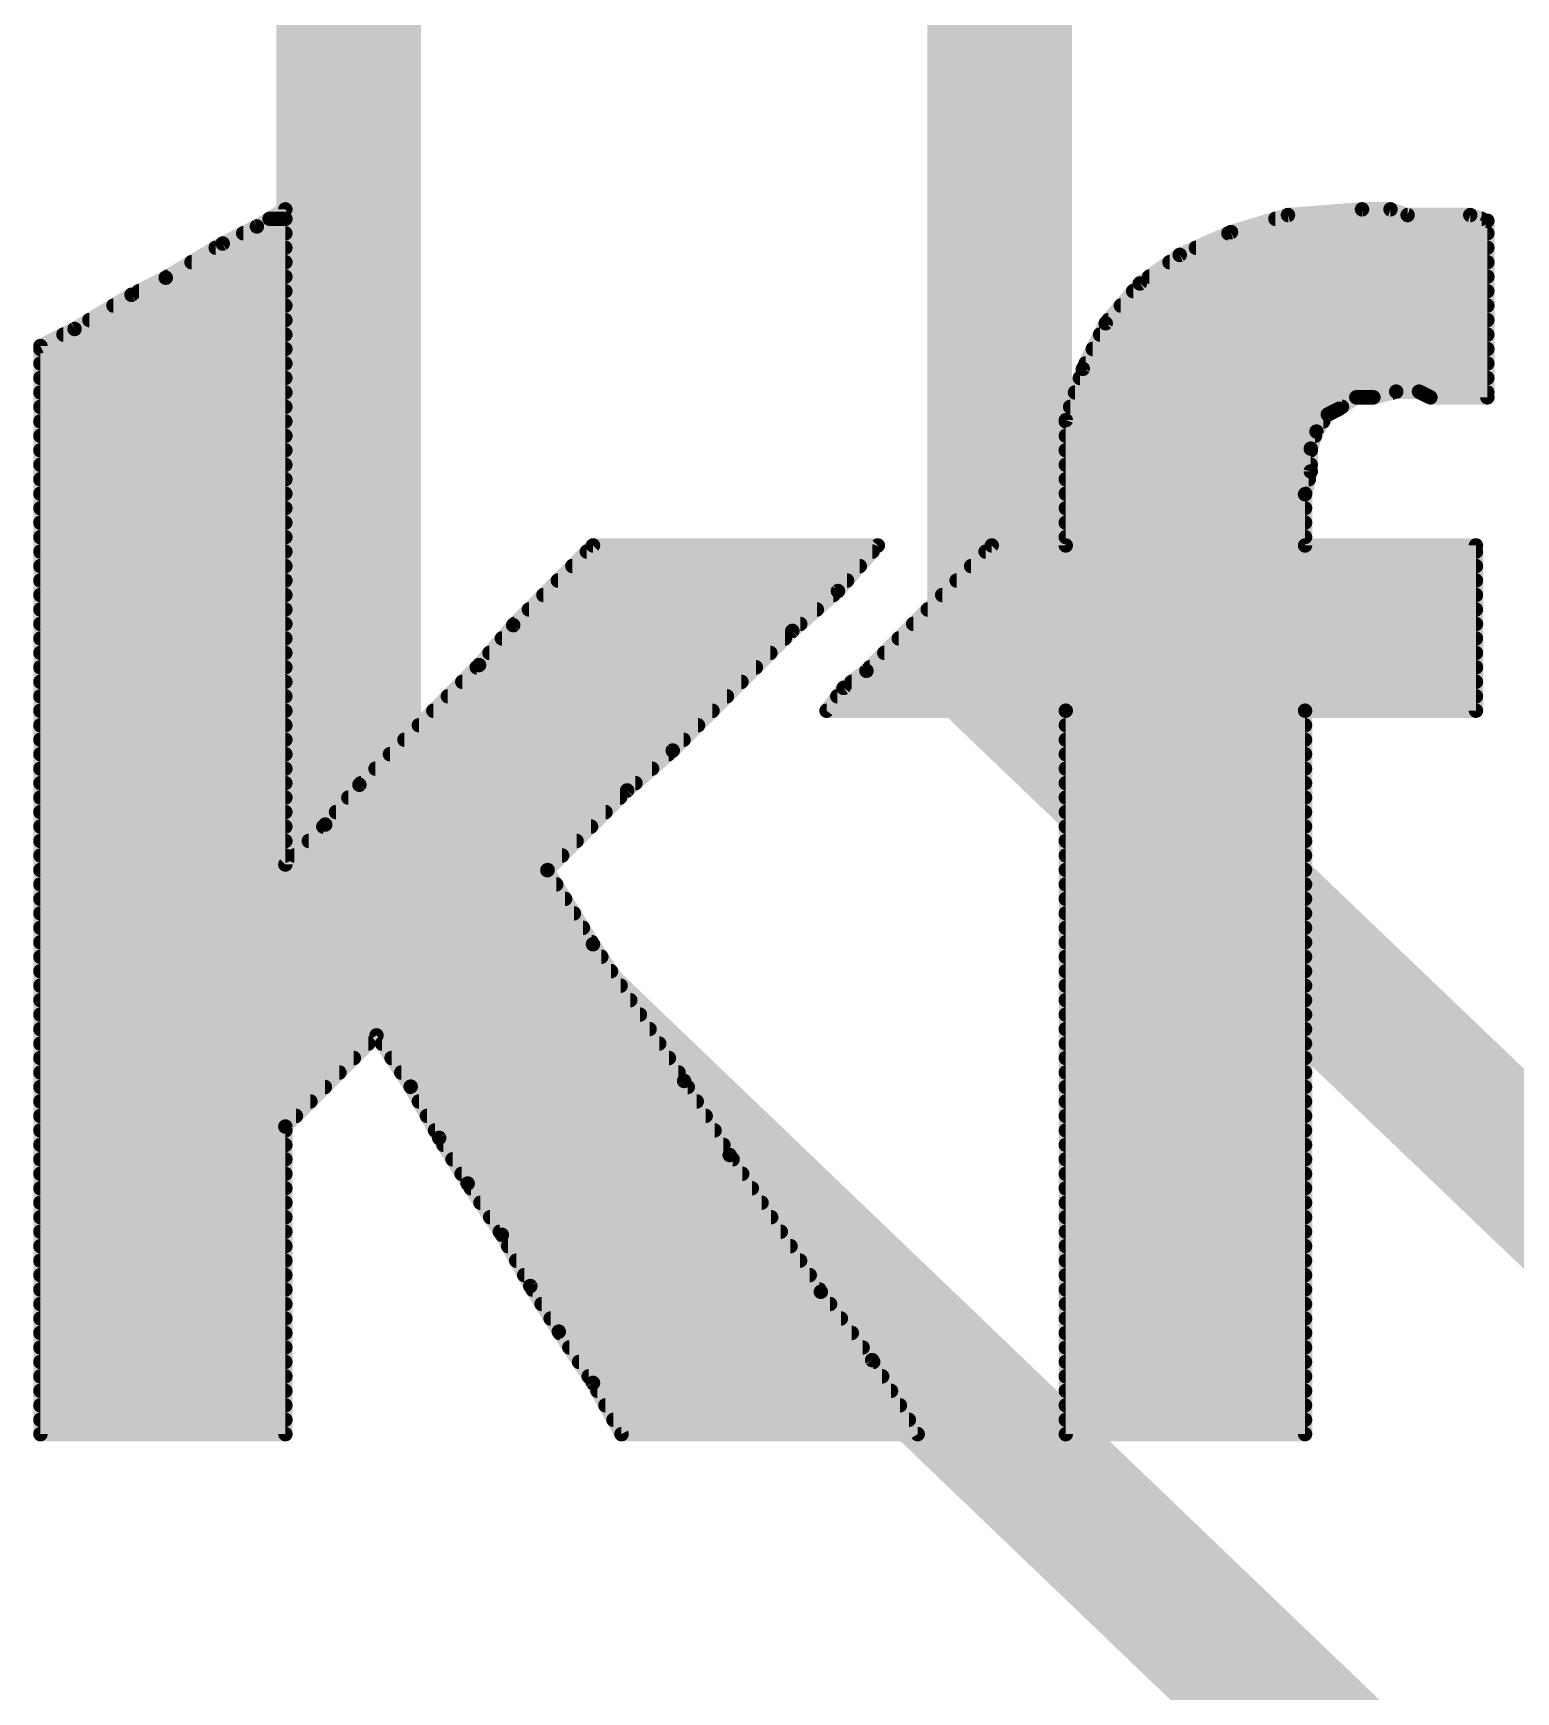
# Model space of a CAD drawing. Extents: x -74 to 33, y -13 to 31.
# Drawn here: x 6.558 to 9.161, y 9.886 to 12.797 of the extents above; entities that cross this region are included whole.
import ezdxf

# ---------------------------------------------------------------- set-up
doc = ezdxf.new("R2010")
doc.units = 0
doc.layers.add('1', color=12, linetype='CONTINUOUS')
doc.layers.add('21', color=53, linetype='CONTINUOUS')

msp = doc.modelspace()

# ---------------------------------------------------------------- linework, layer by layer
at = {"layer": '1', "const_width": 0.254}
for points in [[(7.112, 11.43), (7.112, 30.48)], [(8.255, 14.478), (8.255, 11.684)], [(8.255, 11.684), (11.176, 8.89)], [(10.16, 8.509), (7.112, 11.43)]]:
    msp.add_lwpolyline(points, dxfattribs=at)
at = {"layer": '1', "const_width": 0.127}
for points in [[(8.2989, 11.7299, 1), (8.2111, 11.6381)], [(8.1915, 11.684, 1), (8.3185, 11.684)], [(7.1559, 11.4758, 1), (7.0681, 11.3842)], [(7.0485, 11.43, 1), (7.1755, 11.43)]]:
    msp.add_lwpolyline(points, format="xyb", dxfattribs=at)
at = {"layer": '21', "const_width": 0.0254}
for points in [[(6.951, 12.458), (7.001, 12.488)], [(7.001, 12.488), (7.001, 11.338)], [(8.661, 12.448), (8.761, 12.478)], [(8.761, 12.478), (8.891, 12.488)], [(8.891, 12.488), (8.941, 12.488)], [(8.941, 12.488), (8.971, 12.478)], [(8.971, 12.478), (9.081, 12.478)], [(9.081, 12.478), (9.111, 12.468)], [(6.891, 12.428), (6.951, 12.458)], [(6.9733, 12.4714), (7.001, 12.4714)], [(8.739, 12.4714), (9.1008, 12.4714)], [(9.111, 12.468), (9.111, 12.158)], [(6.791, 12.368), (6.891, 12.428)], [(6.8787, 12.4206), (7.001, 12.4206)], [(6.927, 12.446), (7.001, 12.446)], [(8.571, 12.408), (8.661, 12.448)], [(8.5994, 12.4206), (9.111, 12.4206)], [(8.6565, 12.446), (9.111, 12.446)], [(6.8363, 12.3952), (7.001, 12.3952)], [(8.501, 12.358), (8.571, 12.408)], [(8.5531, 12.3952), (9.111, 12.3952)], [(6.731, 12.338), (6.791, 12.368)], [(6.794, 12.3698), (7.001, 12.3698)], [(8.5175, 12.3698), (9.111, 12.3698)], [(6.631, 12.278), (6.731, 12.338)], [(6.7438, 12.3444), (7.001, 12.3444)], [(8.441, 12.288), (8.501, 12.358)], [(8.4893, 12.3444), (9.111, 12.3444)], [(6.6993, 12.319), (7.001, 12.319)], [(8.4676, 12.319), (9.111, 12.319)], [(6.571, 12.248), (6.631, 12.278)], [(6.657, 12.2936), (7.001, 12.2936)], [(8.401, 12.208), (8.441, 12.288)], [(8.4458, 12.2936), (9.111, 12.2936)], [(6.571, 10.338), (6.571, 12.248)], [(6.6114, 12.2682), (7.001, 12.2682)], [(8.4311, 12.2682), (9.111, 12.2682)], [(6.571, 12.2428), (7.001, 12.2428)], [(6.571, 12.2174), (7.001, 12.2174)], [(8.4057, 12.2174), (9.111, 12.2174)], [(8.4184, 12.2428), (9.111, 12.2428)], [(6.571, 12.192), (7.001, 12.192)], [(8.371, 12.118), (8.401, 12.208)], [(8.3957, 12.192), (9.111, 12.192)], [(6.571, 12.1666), (7.001, 12.1666)], [(8.3872, 12.1666), (8.9454, 12.1666)], [(8.881, 12.158), (8.851, 12.138)], [(8.911, 12.158), (8.881, 12.158)], [(8.951, 12.168), (8.911, 12.158)], [(8.991, 12.168), (8.951, 12.168)], [(9.011, 12.158), (8.991, 12.168)], [(8.9938, 12.1666), (9.111, 12.1666)], [(9.111, 12.158), (9.011, 12.158)], [(6.571, 12.1412), (7.001, 12.1412)], [(8.3787, 12.1412), (8.8558, 12.1412)], [(8.851, 12.138), (8.831, 12.128)], [(6.571, 12.1158), (7.001, 12.1158)], [(8.371, 11.898), (8.371, 12.118)], [(8.371, 12.1158), (8.8229, 12.1158)], [(8.831, 12.128), (8.811, 12.098)], [(6.571, 12.0904), (7.001, 12.0904)], [(8.371, 12.0904), (8.8085, 12.0904)], [(8.811, 12.098), (8.801, 12.068)], [(6.571, 12.065), (7.001, 12.065)], [(8.371, 12.065), (8.801, 12.065)], [(8.801, 12.068), (8.801, 12.028)], [(6.571, 12.0396), (7.001, 12.0396)], [(6.571, 12.0142), (7.001, 12.0142)], [(8.371, 12.0396), (8.801, 12.0396)], [(8.371, 12.0142), (8.7976, 12.0142)], [(8.801, 12.028), (8.791, 11.988)], [(6.571, 11.9888), (7.001, 11.9888)], [(8.371, 11.9888), (8.7912, 11.9888)], [(8.791, 11.988), (8.791, 11.898)], [(6.571, 11.9634), (7.001, 11.9634)], [(8.371, 11.9634), (8.791, 11.9634)], [(6.571, 11.938), (7.001, 11.938)], [(8.371, 11.938), (8.791, 11.938)], [(6.571, 11.9126), (7.001, 11.9126)], [(7.401, 11.758), (7.541, 11.898)], [(7.541, 11.898), (8.041, 11.898)], [(8.041, 11.898), (7.971, 11.818)], [(8.021, 11.678), (8.241, 11.898)], [(8.241, 11.898), (8.371, 11.898)], [(8.371, 11.9126), (8.791, 11.9126)], [(8.791, 11.898), (9.091, 11.898)], [(9.091, 11.898), (9.091, 11.608)], [(6.571, 11.8872), (7.001, 11.8872)], [(7.5302, 11.8872), (8.0316, 11.8872)], [(8.2302, 11.8872), (9.091, 11.8872)], [(6.571, 11.8618), (7.001, 11.8618)], [(7.5048, 11.8618), (8.0093, 11.8618)], [(8.2048, 11.8618), (9.091, 11.8618)], [(6.571, 11.8364), (7.001, 11.8364)], [(6.571, 11.811), (7.001, 11.811)], [(7.454, 11.811), (7.963, 11.811)], [(7.4794, 11.8364), (7.9871, 11.8364)], [(7.971, 11.818), (7.891, 11.748)], [(8.154, 11.811), (9.091, 11.811)], [(8.1794, 11.8364), (9.091, 11.8364)], [(6.571, 11.7856), (7.001, 11.7856)], [(7.4286, 11.7856), (7.934, 11.7856)], [(8.1286, 11.7856), (9.091, 11.7856)], [(6.571, 11.7602), (7.001, 11.7602)], [(7.341, 11.688), (7.401, 11.758)], [(7.4032, 11.7602), (7.9049, 11.7602)], [(8.1032, 11.7602), (9.091, 11.7602)], [(6.571, 11.7348), (7.001, 11.7348)], [(7.3811, 11.7348), (7.8778, 11.7348)], [(7.891, 11.748), (7.681, 11.538)], [(8.0778, 11.7348), (9.091, 11.7348)], [(6.571, 11.7094), (7.001, 11.7094)], [(7.3593, 11.7094), (7.8524, 11.7094)], [(8.0524, 11.7094), (9.091, 11.7094)], [(6.571, 11.684), (7.001, 11.684)], [(7.131, 11.478), (7.341, 11.688)], [(7.337, 11.684), (7.827, 11.684)], [(7.981, 11.648), (8.021, 11.678)], [(8.027, 11.684), (9.091, 11.684)], [(6.571, 11.6586), (7.001, 11.6586)], [(7.3116, 11.6586), (7.8016, 11.6586)], [(7.951, 11.608), (7.981, 11.648)], [(7.9951, 11.6586), (9.091, 11.6586)], [(6.571, 11.6332), (7.001, 11.6332)], [(6.571, 11.6078), (7.001, 11.6078)], [(7.2608, 11.6078), (7.7508, 11.6078)], [(7.2862, 11.6332), (7.7762, 11.6332)], [(8.371, 11.608), (7.951, 11.608)], [(7.9699, 11.6332), (9.091, 11.6332)], [(8.371, 10.338), (8.371, 11.608)], [(8.371, 11.6078), (8.791, 11.6078)], [(9.091, 11.608), (8.791, 11.608)], [(8.791, 11.608), (8.791, 10.338)], [(6.571, 11.5824), (7.001, 11.5824)], [(7.2354, 11.5824), (7.7254, 11.5824)], [(8.371, 11.5824), (8.791, 11.5824)], [(6.571, 11.557), (7.001, 11.557)], [(7.21, 11.557), (7.7, 11.557)], [(8.371, 11.557), (8.791, 11.557)], [(6.571, 11.5316), (7.001, 11.5316)], [(7.1846, 11.5316), (7.6737, 11.5316)], [(7.681, 11.538), (7.601, 11.468)], [(8.371, 11.5316), (8.791, 11.5316)], [(6.571, 11.5062), (7.001, 11.5062)], [(7.1592, 11.5062), (7.6447, 11.5062)], [(8.371, 11.5062), (8.791, 11.5062)], [(6.571, 11.4808), (7.001, 11.4808)], [(7.071, 11.408), (7.131, 11.478)], [(7.1338, 11.4808), (7.6156, 11.4808)], [(7.601, 11.468), (7.461, 11.328)], [(8.371, 11.4808), (8.791, 11.4808)], [(6.571, 11.4554), (7.001, 11.4554)], [(6.571, 11.43), (7.001, 11.43)], [(7.0899, 11.43), (7.563, 11.43)], [(7.1116, 11.4554), (7.5884, 11.4554)], [(8.371, 11.4554), (8.791, 11.4554)], [(8.371, 11.43), (8.791, 11.43)], [(6.571, 11.4046), (7.001, 11.4046)], [(7.001, 11.338), (7.071, 11.408)], [(7.0676, 11.4046), (7.5376, 11.4046)], [(8.371, 11.4046), (8.791, 11.4046)], [(6.571, 11.3792), (7.001, 11.3792)], [(7.0422, 11.3792), (7.5122, 11.3792)], [(8.371, 11.3792), (8.791, 11.3792)], [(6.571, 11.3538), (7.001, 11.3538)], [(7.0168, 11.3538), (7.4868, 11.3538)], [(8.371, 11.3538), (8.791, 11.3538)], [(6.571, 11.3284), (7.4614, 11.3284)], [(7.461, 11.328), (7.541, 11.198)], [(8.371, 11.3284), (8.791, 11.3284)], [(6.571, 11.303), (7.4764, 11.303)], [(8.371, 11.303), (8.791, 11.303)], [(6.571, 11.2776), (7.492, 11.2776)], [(8.371, 11.2776), (8.791, 11.2776)], [(6.571, 11.2522), (7.5076, 11.2522)], [(6.571, 11.2268), (7.5233, 11.2268)], [(8.371, 11.2522), (8.791, 11.2522)], [(8.371, 11.2268), (8.791, 11.2268)], [(6.571, 11.2014), (7.5389, 11.2014)], [(7.541, 11.198), (7.701, 10.958)], [(8.371, 11.2014), (8.791, 11.2014)], [(6.571, 11.176), (7.5557, 11.176)], [(8.371, 11.176), (8.791, 11.176)], [(6.571, 11.1506), (7.5726, 11.1506)], [(8.371, 11.1506), (8.791, 11.1506)], [(6.571, 11.1252), (7.5895, 11.1252)], [(8.371, 11.1252), (8.791, 11.1252)], [(6.571, 11.0998), (7.6065, 11.0998)], [(8.371, 11.0998), (8.791, 11.0998)], [(6.571, 11.0744), (7.6234, 11.0744)], [(8.371, 11.0744), (8.791, 11.0744)], [(6.571, 11.049), (7.6403, 11.049)], [(6.571, 11.0236), (7.1466, 11.0236)], [(7.161, 11.038), (7.001, 10.878)], [(7.221, 10.948), (7.161, 11.038)], [(7.1706, 11.0236), (7.6573, 11.0236)], [(8.371, 11.049), (8.791, 11.049)], [(8.371, 11.0236), (8.791, 11.0236)], [(6.571, 10.9982), (7.1212, 10.9982)], [(7.1875, 10.9982), (7.6742, 10.9982)], [(8.371, 10.9982), (8.791, 10.9982)], [(6.571, 10.9728), (7.0958, 10.9728)], [(7.2045, 10.9728), (7.6911, 10.9728)], [(8.371, 10.9728), (8.791, 10.9728)], [(6.571, 10.9474), (7.0704, 10.9474)], [(7.271, 10.858), (7.221, 10.948)], [(7.2213, 10.9474), (7.7075, 10.9474)], [(7.701, 10.958), (7.781, 10.828)], [(8.371, 10.9474), (8.791, 10.9474)], [(6.571, 10.922), (7.045, 10.922)], [(7.2354, 10.922), (7.7232, 10.922)], [(8.371, 10.922), (8.791, 10.922)], [(6.571, 10.8966), (7.0196, 10.8966)], [(7.001, 10.878), (7.001, 10.338)], [(7.2496, 10.8966), (7.7388, 10.8966)], [(8.371, 10.8966), (8.791, 10.8966)], [(6.571, 10.8712), (7.001, 10.8712)], [(7.2637, 10.8712), (7.7544, 10.8712)], [(7.321, 10.778), (7.271, 10.858)], [(8.371, 10.8712), (8.791, 10.8712)], [(6.571, 10.8458), (7.001, 10.8458)], [(6.571, 10.8204), (7.001, 10.8204)], [(7.2786, 10.8458), (7.77, 10.8458)], [(7.2945, 10.8204), (7.7861, 10.8204)], [(7.781, 10.828), (7.941, 10.588)], [(8.371, 10.8458), (8.791, 10.8458)], [(8.371, 10.8204), (8.791, 10.8204)], [(6.571, 10.795), (7.001, 10.795)], [(7.3104, 10.795), (7.803, 10.795)], [(8.371, 10.795), (8.791, 10.795)], [(6.571, 10.7696), (7.001, 10.7696)], [(7.381, 10.688), (7.321, 10.778)], [(7.3266, 10.7696), (7.8199, 10.7696)], [(8.371, 10.7696), (8.791, 10.7696)], [(6.571, 10.7442), (7.001, 10.7442)], [(7.3435, 10.7442), (7.8369, 10.7442)], [(8.371, 10.7442), (8.791, 10.7442)], [(6.571, 10.7188), (7.001, 10.7188)], [(7.3605, 10.7188), (7.8538, 10.7188)], [(8.371, 10.7188), (8.791, 10.7188)], [(6.571, 10.6934), (7.001, 10.6934)], [(7.3774, 10.6934), (7.8707, 10.6934)], [(7.431, 10.598), (7.381, 10.688)], [(8.371, 10.6934), (8.791, 10.6934)], [(6.571, 10.668), (7.001, 10.668)], [(7.3921, 10.668), (7.8877, 10.668)], [(8.371, 10.668), (8.791, 10.668)], [(6.571, 10.6426), (7.001, 10.6426)], [(6.571, 10.6172), (7.001, 10.6172)], [(7.4062, 10.6426), (7.9046, 10.6426)], [(7.4203, 10.6172), (7.9215, 10.6172)], [(8.371, 10.6426), (8.791, 10.6426)], [(8.371, 10.6172), (8.791, 10.6172)], [(6.571, 10.5918), (7.001, 10.5918)], [(7.481, 10.518), (7.431, 10.598)], [(7.4349, 10.5918), (7.9385, 10.5918)], [(7.941, 10.588), (8.031, 10.468)], [(8.371, 10.5918), (8.791, 10.5918)], [(6.571, 10.5664), (7.001, 10.5664)], [(7.4508, 10.5664), (7.9572, 10.5664)], [(8.371, 10.5664), (8.791, 10.5664)], [(6.571, 10.541), (7.001, 10.541)], [(7.4666, 10.541), (7.9763, 10.541)], [(8.371, 10.541), (8.791, 10.541)], [(6.571, 10.5156), (7.001, 10.5156)], [(7.541, 10.428), (7.481, 10.518)], [(7.4826, 10.5156), (7.9953, 10.5156)], [(8.371, 10.5156), (8.791, 10.5156)], [(6.571, 10.4902), (7.001, 10.4902)], [(7.4995, 10.4902), (8.0144, 10.4902)], [(8.371, 10.4902), (8.791, 10.4902)], [(6.571, 10.4648), (7.001, 10.4648)], [(7.5165, 10.4648), (8.033, 10.4648)], [(8.031, 10.468), (8.111, 10.338)], [(8.371, 10.4648), (8.791, 10.4648)], [(6.571, 10.4394), (7.001, 10.4394)], [(6.571, 10.414), (7.001, 10.414)], [(7.5334, 10.4394), (8.0486, 10.4394)], [(7.591, 10.338), (7.541, 10.428)], [(7.5488, 10.414), (8.0642, 10.414)], [(8.371, 10.4394), (8.791, 10.4394)], [(8.371, 10.414), (8.791, 10.414)], [(6.571, 10.3886), (7.001, 10.3886)], [(7.5629, 10.3886), (8.0799, 10.3886)], [(8.371, 10.3886), (8.791, 10.3886)], [(6.571, 10.3632), (7.001, 10.3632)], [(7.577, 10.3632), (8.0955, 10.3632)], [(8.371, 10.3632), (8.791, 10.3632)], [(7.001, 10.338), (6.571, 10.338)], [(8.111, 10.338), (7.591, 10.338)], [(8.791, 10.338), (8.371, 10.338)]]:
    msp.add_lwpolyline(points, dxfattribs=at)
at = {"layer": '21', "const_width": 0.0127}
for points in [[(7.0074, 12.488, 1), (6.9947, 12.488)], [(7.0043, 12.4826, 1), (6.9977, 12.4934)], [(8.7628, 12.4719, 1), (8.7592, 12.4841)], [(8.891, 12.4944, 1), (8.891, 12.4817)], [(8.8915, 12.4817, 1), (8.8905, 12.4943)], [(8.943, 12.494, 1), (8.939, 12.482)], [(8.941, 12.4817, 1), (8.941, 12.4944)], [(9.083, 12.484, 1), (9.079, 12.472)], [(6.9477, 12.4634, 1), (6.9543, 12.4526)], [(6.9538, 12.4523, 1), (6.9482, 12.4637)], [(6.9733, 12.4778, 1), (6.9733, 12.4651)], [(7.001, 12.4651, 1), (7.001, 12.4778)], [(8.739, 12.4778, 1), (8.739, 12.4651)], [(8.7605, 12.4843, 1), (8.7615, 12.4717)], [(8.971, 12.4843, 1), (8.971, 12.4717)], [(8.969, 12.472, 1), (8.973, 12.484)], [(9.081, 12.4717, 1), (9.081, 12.4843)], [(9.1008, 12.4651, 1), (9.1008, 12.4778)], [(9.1174, 12.468, 1), (9.1047, 12.468)], [(9.109, 12.462, 1), (9.113, 12.474)], [(6.8787, 12.4269, 1), (6.8787, 12.4143)], [(6.8882, 12.4337, 1), (6.8938, 12.4223)], [(6.8943, 12.4226, 1), (6.8877, 12.4334)], [(6.927, 12.4523, 1), (6.927, 12.4397)], [(7.001, 12.4397, 1), (7.001, 12.4523)], [(7.001, 12.4143, 1), (7.001, 12.4269)], [(8.5994, 12.4269, 1), (8.5994, 12.4143)], [(8.6565, 12.4523, 1), (8.6565, 12.4397)], [(8.6592, 12.4541, 1), (8.6628, 12.4419)], [(8.6636, 12.4422, 1), (8.6584, 12.4538)], [(9.111, 12.4397, 1), (9.111, 12.4523)], [(9.111, 12.4143, 1), (9.111, 12.4269)], [(6.8363, 12.4016, 1), (6.8363, 12.3889)], [(7.001, 12.3889, 1), (7.001, 12.4016)], [(8.5531, 12.4016, 1), (8.5531, 12.3889)], [(8.5684, 12.4138, 1), (8.5736, 12.4022)], [(8.5747, 12.4028, 1), (8.5673, 12.4132)], [(9.111, 12.3889, 1), (9.111, 12.4016)], [(6.7877, 12.3734, 1), (6.7943, 12.3626)], [(6.794, 12.3762, 1), (6.794, 12.3635)], [(6.7938, 12.3623, 1), (6.7882, 12.3737)], [(7.001, 12.3635, 1), (7.001, 12.3762)], [(8.5175, 12.3762, 1), (8.5175, 12.3635)], [(9.111, 12.3635, 1), (9.111, 12.3762)], [(6.7282, 12.3437, 1), (6.7338, 12.3323)], [(6.7343, 12.3326, 1), (6.7277, 12.3434)], [(6.7438, 12.3507, 1), (6.7438, 12.3381)], [(7.001, 12.3381, 1), (7.001, 12.3507)], [(8.4893, 12.3507, 1), (8.4893, 12.3381)], [(8.4973, 12.3632, 1), (8.5047, 12.3528)], [(8.5058, 12.3539, 1), (8.4962, 12.3621)], [(9.111, 12.3381, 1), (9.111, 12.3507)], [(6.6993, 12.3254, 1), (6.6993, 12.3127)], [(7.001, 12.3127, 1), (7.001, 12.3254)], [(8.4676, 12.3254, 1), (8.4676, 12.3127)], [(9.111, 12.3127, 1), (9.111, 12.3254)], [(6.6277, 12.2834, 1), (6.6343, 12.2726)], [(6.6338, 12.2723, 1), (6.6282, 12.2837)], [(6.657, 12.3, 1), (6.657, 12.2873)], [(7.001, 12.2873, 1), (7.001, 12.3)], [(8.4362, 12.2921, 1), (8.4458, 12.2839)], [(8.4467, 12.2852, 1), (8.4353, 12.2908)], [(8.4458, 12.3, 1), (8.4458, 12.2873)], [(9.111, 12.2873, 1), (9.111, 12.3)], [(6.5774, 12.248, 1), (6.5647, 12.248)], [(6.5682, 12.2537, 1), (6.5738, 12.2423)], [(6.6114, 12.2745, 1), (6.6114, 12.2619)], [(7.001, 12.2619, 1), (7.001, 12.2745)], [(8.4311, 12.2745, 1), (8.4311, 12.2619)], [(9.111, 12.2619, 1), (9.111, 12.2745)], [(6.571, 12.2492, 1), (6.571, 12.2365)], [(6.571, 12.2238, 1), (6.571, 12.2111)], [(7.001, 12.2365, 1), (7.001, 12.2492)], [(7.001, 12.2111, 1), (7.001, 12.2238)], [(8.4057, 12.2238, 1), (8.4057, 12.2111)], [(8.4184, 12.2492, 1), (8.4184, 12.2365)], [(9.111, 12.2365, 1), (9.111, 12.2492)], [(9.111, 12.2111, 1), (9.111, 12.2238)], [(6.571, 12.1983, 1), (6.571, 12.1857)], [(7.001, 12.1857, 1), (7.001, 12.1983)], [(8.3957, 12.1983, 1), (8.3957, 12.1857)], [(8.3953, 12.2108, 1), (8.4067, 12.2052)], [(8.407, 12.206, 1), (8.395, 12.21)], [(9.111, 12.1857, 1), (9.111, 12.1983)], [(6.571, 12.173, 1), (6.571, 12.1603)], [(7.001, 12.1603, 1), (7.001, 12.173)], [(8.3872, 12.173, 1), (8.3872, 12.1603)], [(8.881, 12.1644, 1), (8.881, 12.1517)], [(8.8845, 12.1527, 1), (8.8775, 12.1633)], [(8.9095, 12.1642, 1), (8.9125, 12.1518)], [(8.911, 12.1517, 1), (8.911, 12.1644)], [(8.951, 12.1744, 1), (8.951, 12.1617)], [(8.9454, 12.1603, 1), (8.9454, 12.173)], [(8.9525, 12.1618, 1), (8.9495, 12.1742)], [(8.9938, 12.1737, 1), (8.9882, 12.1623)], [(8.9938, 12.173, 1), (8.9938, 12.1603)], [(8.991, 12.1617, 1), (8.991, 12.1744)], [(9.011, 12.1644, 1), (9.011, 12.1517)], [(9.111, 12.1603, 1), (9.111, 12.173)], [(9.111, 12.1517, 1), (9.111, 12.1644)], [(6.571, 12.1476, 1), (6.571, 12.1349)], [(7.001, 12.1349, 1), (7.001, 12.1476)], [(8.3787, 12.1476, 1), (8.3787, 12.1349)], [(8.8475, 12.1433, 1), (8.8545, 12.1327)], [(8.8538, 12.1323, 1), (8.8482, 12.1437)], [(8.8558, 12.1349, 1), (8.8558, 12.1476)], [(9.0082, 12.1523, 1), (9.0138, 12.1637)], [(9.1047, 12.158, 1), (9.1174, 12.158)], [(6.571, 12.1221, 1), (6.571, 12.1095)], [(7.001, 12.1095, 1), (7.001, 12.1221)], [(8.3773, 12.118, 1), (8.3647, 12.118)], [(8.365, 12.12, 1), (8.377, 12.116)], [(8.371, 12.1221, 1), (8.371, 12.1095)], [(8.8229, 12.1095, 1), (8.8229, 12.1221)], [(8.8282, 12.1337, 1), (8.8338, 12.1223)], [(8.8363, 12.1245, 1), (8.8257, 12.1315)], [(6.571, 12.0968, 1), (6.571, 12.0841)], [(7.001, 12.0841, 1), (7.001, 12.0968)], [(8.371, 12.0968, 1), (8.371, 12.0841)], [(8.8057, 12.1015, 1), (8.8163, 12.0945)], [(8.817, 12.096, 1), (8.805, 12.1)], [(8.8085, 12.0841, 1), (8.8085, 12.0968)], [(6.571, 12.0714, 1), (6.571, 12.0587)], [(7.001, 12.0587, 1), (7.001, 12.0714)], [(8.371, 12.0714, 1), (8.371, 12.0587)], [(8.795, 12.07, 1), (8.807, 12.066)], [(8.8073, 12.068, 1), (8.7947, 12.068)], [(8.801, 12.0587, 1), (8.801, 12.0714)], [(6.571, 12.0459, 1), (6.571, 12.0333)], [(6.571, 12.0206, 1), (6.571, 12.0079)], [(7.001, 12.0333, 1), (7.001, 12.0459)], [(7.001, 12.0079, 1), (7.001, 12.0206)], [(8.371, 12.0206, 1), (8.371, 12.0079)], [(8.371, 12.0459, 1), (8.371, 12.0333)], [(8.7947, 12.028, 1), (8.8073, 12.028)], [(8.8072, 12.0265, 1), (8.7948, 12.0295)], [(8.7976, 12.0079, 1), (8.7976, 12.0206)], [(8.801, 12.0333, 1), (8.801, 12.0459)], [(6.571, 11.9952, 1), (6.571, 11.9825)], [(7.001, 11.9825, 1), (7.001, 11.9952)], [(8.371, 11.9952, 1), (8.371, 11.9825)], [(8.7848, 11.9895, 1), (8.7972, 11.9865)], [(8.7973, 11.988, 1), (8.7847, 11.988)], [(8.7912, 11.9825, 1), (8.7912, 11.9952)], [(6.571, 11.9697, 1), (6.571, 11.9571)], [(7.001, 11.9571, 1), (7.001, 11.9697)], [(8.371, 11.9697, 1), (8.371, 11.9571)], [(8.791, 11.9571, 1), (8.791, 11.9697)], [(6.571, 11.9444, 1), (6.571, 11.9317)], [(7.001, 11.9317, 1), (7.001, 11.9444)], [(8.371, 11.9444, 1), (8.371, 11.9317)], [(8.791, 11.9317, 1), (8.791, 11.9444)], [(6.571, 11.919, 1), (6.571, 11.9063)], [(7.001, 11.9063, 1), (7.001, 11.919)], [(7.541, 11.9043, 1), (7.541, 11.8917)], [(7.5455, 11.8935, 1), (7.5365, 11.9025)], [(8.0458, 11.8938, 1), (8.0362, 11.9022)], [(8.041, 11.8917, 1), (8.041, 11.9043)], [(8.241, 11.9043, 1), (8.241, 11.8917)], [(8.2455, 11.8935, 1), (8.2365, 11.9025)], [(8.371, 11.919, 1), (8.371, 11.9063)], [(8.371, 11.8917, 1), (8.371, 11.9043)], [(8.791, 11.9043, 1), (8.791, 11.8917)], [(8.791, 11.9063, 1), (8.791, 11.919)], [(9.0974, 11.898, 1), (9.0847, 11.898)], [(9.091, 11.8917, 1), (9.091, 11.9043)], [(6.571, 11.8935, 1), (6.571, 11.8809)], [(7.001, 11.8809, 1), (7.001, 11.8935)], [(7.5302, 11.8935, 1), (7.5302, 11.8809)], [(8.0316, 11.8809, 1), (8.0316, 11.8935)], [(8.2302, 11.8935, 1), (8.2302, 11.8809)], [(8.3647, 11.898, 1), (8.3773, 11.898)], [(8.7847, 11.898, 1), (8.7973, 11.898)], [(9.091, 11.8809, 1), (9.091, 11.8935)], [(6.571, 11.8681, 1), (6.571, 11.8555)], [(7.001, 11.8555, 1), (7.001, 11.8681)], [(7.5048, 11.8681, 1), (7.5048, 11.8555)], [(8.0093, 11.8555, 1), (8.0093, 11.8681)], [(8.2048, 11.8681, 1), (8.2048, 11.8555)], [(9.091, 11.8555, 1), (9.091, 11.8681)], [(6.571, 11.8428, 1), (6.571, 11.8301)], [(6.571, 11.8173, 1), (6.571, 11.8047)], [(7.001, 11.8301, 1), (7.001, 11.8428)], [(7.001, 11.8047, 1), (7.001, 11.8173)], [(7.454, 11.8173, 1), (7.454, 11.8047)], [(7.4794, 11.8428, 1), (7.4794, 11.8301)], [(7.963, 11.8047, 1), (7.963, 11.8173)], [(7.9662, 11.8222, 1), (7.9758, 11.8138)], [(7.9752, 11.8132, 1), (7.9668, 11.8228)], [(7.9871, 11.8301, 1), (7.9871, 11.8428)], [(8.154, 11.8173, 1), (8.154, 11.8047)], [(8.1794, 11.8428, 1), (8.1794, 11.8301)], [(9.091, 11.8301, 1), (9.091, 11.8428)], [(9.091, 11.8047, 1), (9.091, 11.8173)], [(6.571, 11.7919, 1), (6.571, 11.7793)], [(7.001, 11.7793, 1), (7.001, 11.7919)], [(7.4286, 11.7919, 1), (7.4286, 11.7793)], [(7.934, 11.7793, 1), (7.934, 11.7919)], [(8.1286, 11.7919, 1), (8.1286, 11.7793)], [(9.091, 11.7793, 1), (9.091, 11.7919)], [(6.571, 11.7666, 1), (6.571, 11.7539)], [(7.001, 11.7539, 1), (7.001, 11.7666)], [(7.3965, 11.7625, 1), (7.4055, 11.7535)], [(7.4058, 11.7539, 1), (7.3962, 11.7621)], [(7.4032, 11.7666, 1), (7.4032, 11.7539)], [(7.9049, 11.7539, 1), (7.9049, 11.7666)], [(8.1032, 11.7666, 1), (8.1032, 11.7539)], [(9.091, 11.7539, 1), (9.091, 11.7666)], [(6.571, 11.7411, 1), (6.571, 11.7285)], [(7.001, 11.7285, 1), (7.001, 11.7411)], [(7.3811, 11.7411, 1), (7.3811, 11.7285)], [(7.8778, 11.7285, 1), (7.8778, 11.7411)], [(7.8868, 11.7528, 1), (7.8952, 11.7432)], [(7.8955, 11.7435, 1), (7.8865, 11.7525)], [(8.0778, 11.7411, 1), (8.0778, 11.7285)], [(9.091, 11.7285, 1), (9.091, 11.7411)], [(6.571, 11.7157, 1), (6.571, 11.7031)], [(7.001, 11.7031, 1), (7.001, 11.7157)], [(7.3593, 11.7157, 1), (7.3593, 11.7031)], [(7.8524, 11.7031, 1), (7.8524, 11.7157)], [(8.0524, 11.7157, 1), (8.0524, 11.7031)], [(9.091, 11.7031, 1), (9.091, 11.7157)], [(6.571, 11.6904, 1), (6.571, 11.6777)], [(7.001, 11.6777, 1), (7.001, 11.6904)], [(7.337, 11.6904, 1), (7.337, 11.6777)], [(7.3362, 11.6921, 1), (7.3458, 11.6839)], [(7.3455, 11.6835, 1), (7.3365, 11.6925)], [(7.827, 11.6777, 1), (7.827, 11.6904)], [(8.0165, 11.6825, 1), (8.0255, 11.6735)], [(8.0248, 11.6729, 1), (8.0172, 11.6831)], [(8.027, 11.6904, 1), (8.027, 11.6777)], [(9.091, 11.6777, 1), (9.091, 11.6904)], [(6.571, 11.6649, 1), (6.571, 11.6523)], [(7.001, 11.6523, 1), (7.001, 11.6649)], [(7.3116, 11.6649, 1), (7.3116, 11.6523)], [(7.8016, 11.6523, 1), (7.8016, 11.6649)], [(7.9772, 11.6531, 1), (7.9848, 11.6429)], [(7.9861, 11.6442, 1), (7.9759, 11.6518)], [(7.9951, 11.6649, 1), (7.9951, 11.6523)], [(9.091, 11.6523, 1), (9.091, 11.6649)], [(6.571, 11.6395, 1), (6.571, 11.6269)], [(6.571, 11.6142, 1), (6.571, 11.6015)], [(7.001, 11.6269, 1), (7.001, 11.6395)], [(7.001, 11.6015, 1), (7.001, 11.6142)], [(7.2608, 11.6142, 1), (7.2608, 11.6015)], [(7.2862, 11.6395, 1), (7.2862, 11.6269)], [(7.7508, 11.6015, 1), (7.7508, 11.6142)], [(7.7762, 11.6269, 1), (7.7762, 11.6395)], [(7.951, 11.6143, 1), (7.951, 11.6017)], [(7.9459, 11.6118, 1), (7.9561, 11.6042)], [(7.9699, 11.6395, 1), (7.9699, 11.6269)], [(8.3773, 11.608, 1), (8.3647, 11.608)], [(8.371, 11.6142, 1), (8.371, 11.6015)], [(8.371, 11.6017, 1), (8.371, 11.6143)], [(8.791, 11.6143, 1), (8.791, 11.6017)], [(8.7973, 11.608, 1), (8.7847, 11.608)], [(8.791, 11.6015, 1), (8.791, 11.6142)], [(9.091, 11.6269, 1), (9.091, 11.6395)], [(9.091, 11.6017, 1), (9.091, 11.6143)], [(6.571, 11.5887, 1), (6.571, 11.5761)], [(7.001, 11.5761, 1), (7.001, 11.5887)], [(7.2354, 11.5887, 1), (7.2354, 11.5761)], [(7.7254, 11.5761, 1), (7.7254, 11.5887)], [(8.371, 11.5887, 1), (8.371, 11.5761)], [(8.791, 11.5761, 1), (8.791, 11.5887)], [(9.0847, 11.608, 1), (9.0974, 11.608)], [(6.571, 11.5633, 1), (6.571, 11.5507)], [(7.001, 11.5507, 1), (7.001, 11.5633)], [(7.21, 11.5633, 1), (7.21, 11.5507)], [(7.7, 11.5507, 1), (7.7, 11.5633)], [(8.371, 11.5633, 1), (8.371, 11.5507)], [(8.791, 11.5507, 1), (8.791, 11.5633)], [(6.571, 11.538, 1), (6.571, 11.5253)], [(7.001, 11.5253, 1), (7.001, 11.538)], [(7.1846, 11.538, 1), (7.1846, 11.5253)], [(7.6737, 11.5253, 1), (7.6737, 11.538)], [(7.6765, 11.5425, 1), (7.6855, 11.5335)], [(7.6852, 11.5332, 1), (7.6768, 11.5428)], [(8.371, 11.538, 1), (8.371, 11.5253)], [(8.791, 11.5253, 1), (8.791, 11.538)], [(6.571, 11.5125, 1), (6.571, 11.4999)], [(7.001, 11.4999, 1), (7.001, 11.5125)], [(7.1592, 11.5125, 1), (7.1592, 11.4999)], [(7.6447, 11.4999, 1), (7.6447, 11.5125)], [(8.371, 11.5125, 1), (8.371, 11.4999)], [(8.791, 11.4999, 1), (8.791, 11.5125)], [(6.571, 11.4871, 1), (6.571, 11.4745)], [(7.001, 11.4745, 1), (7.001, 11.4871)], [(7.1265, 11.4825, 1), (7.1355, 11.4735)], [(7.1358, 11.4739, 1), (7.1262, 11.4821)], [(7.1338, 11.4871, 1), (7.1338, 11.4745)], [(7.5968, 11.4728, 1), (7.6052, 11.4632)], [(7.6055, 11.4635, 1), (7.5965, 11.4725)], [(7.6156, 11.4745, 1), (7.6156, 11.4871)], [(8.371, 11.4871, 1), (8.371, 11.4745)], [(8.791, 11.4745, 1), (8.791, 11.4871)], [(6.571, 11.4618, 1), (6.571, 11.4491)], [(6.571, 11.4363, 1), (6.571, 11.4237)], [(7.001, 11.4491, 1), (7.001, 11.4618)], [(7.001, 11.4237, 1), (7.001, 11.4363)], [(7.0899, 11.4363, 1), (7.0899, 11.4237)], [(7.1116, 11.4618, 1), (7.1116, 11.4491)], [(7.563, 11.4237, 1), (7.563, 11.4363)], [(7.5884, 11.4491, 1), (7.5884, 11.4618)], [(8.371, 11.4618, 1), (8.371, 11.4491)], [(8.371, 11.4363, 1), (8.371, 11.4237)], [(8.791, 11.4491, 1), (8.791, 11.4618)], [(8.791, 11.4237, 1), (8.791, 11.4363)], [(6.571, 11.4109, 1), (6.571, 11.3983)], [(7.001, 11.3983, 1), (7.001, 11.4109)], [(7.0676, 11.4109, 1), (7.0676, 11.3983)], [(7.0662, 11.4121, 1), (7.0758, 11.4039)], [(7.0755, 11.4035, 1), (7.0665, 11.4125)], [(7.5376, 11.3983, 1), (7.5376, 11.4109)], [(8.371, 11.4109, 1), (8.371, 11.3983)], [(8.791, 11.3983, 1), (8.791, 11.4109)], [(6.571, 11.3856, 1), (6.571, 11.3729)], [(7.001, 11.3729, 1), (7.001, 11.3856)], [(7.0422, 11.3856, 1), (7.0422, 11.3729)], [(7.5122, 11.3729, 1), (7.5122, 11.3856)], [(8.371, 11.3856, 1), (8.371, 11.3729)], [(8.791, 11.3729, 1), (8.791, 11.3856)], [(6.571, 11.3601, 1), (6.571, 11.3475)], [(7.001, 11.3475, 1), (7.001, 11.3601)], [(7.0168, 11.3601, 1), (7.0168, 11.3475)], [(7.4868, 11.3475, 1), (7.4868, 11.3601)], [(8.371, 11.3601, 1), (8.371, 11.3475)], [(8.791, 11.3475, 1), (8.791, 11.3601)], [(6.571, 11.3347, 1), (6.571, 11.3221)], [(6.9965, 11.3425, 1), (7.0055, 11.3335)], [(6.9947, 11.338, 1), (7.0074, 11.338)], [(7.4664, 11.3313, 1), (7.4556, 11.3247)], [(7.4565, 11.3325, 1), (7.4655, 11.3235)], [(7.4614, 11.3221, 1), (7.4614, 11.3347)], [(8.371, 11.3347, 1), (8.371, 11.3221)], [(8.791, 11.3221, 1), (8.791, 11.3347)], [(6.571, 11.3094, 1), (6.571, 11.2967)], [(7.4764, 11.2967, 1), (7.4764, 11.3094)], [(8.371, 11.3094, 1), (8.371, 11.2967)], [(8.791, 11.2967, 1), (8.791, 11.3094)], [(6.571, 11.284, 1), (6.571, 11.2713)], [(7.492, 11.2713, 1), (7.492, 11.284)], [(8.371, 11.284, 1), (8.371, 11.2713)], [(8.791, 11.2713, 1), (8.791, 11.284)], [(6.571, 11.2585, 1), (6.571, 11.2459)], [(6.571, 11.2332, 1), (6.571, 11.2205)], [(7.5076, 11.2459, 1), (7.5076, 11.2585)], [(7.5233, 11.2205, 1), (7.5233, 11.2332)], [(8.371, 11.2332, 1), (8.371, 11.2205)], [(8.371, 11.2585, 1), (8.371, 11.2459)], [(8.791, 11.2459, 1), (8.791, 11.2585)], [(8.791, 11.2205, 1), (8.791, 11.2332)], [(6.571, 11.2078, 1), (6.571, 11.1951)], [(7.5463, 11.2015, 1), (7.5357, 11.1945)], [(7.5389, 11.1951, 1), (7.5389, 11.2078)], [(8.371, 11.2078, 1), (8.371, 11.1951)], [(8.791, 11.1951, 1), (8.791, 11.2078)], [(6.571, 11.1823, 1), (6.571, 11.1697)], [(7.5356, 11.1947, 1), (7.5464, 11.2013)], [(7.5557, 11.1697, 1), (7.5557, 11.1823)], [(8.371, 11.1823, 1), (8.371, 11.1697)], [(8.791, 11.1697, 1), (8.791, 11.1823)], [(6.571, 11.157, 1), (6.571, 11.1443)], [(7.5726, 11.1443, 1), (7.5726, 11.157)], [(8.371, 11.157, 1), (8.371, 11.1443)], [(8.791, 11.1443, 1), (8.791, 11.157)], [(6.571, 11.1316, 1), (6.571, 11.1189)], [(7.5895, 11.1189, 1), (7.5895, 11.1316)], [(8.371, 11.1316, 1), (8.371, 11.1189)], [(8.791, 11.1189, 1), (8.791, 11.1316)], [(6.571, 11.1061, 1), (6.571, 11.0935)], [(7.6065, 11.0935, 1), (7.6065, 11.1061)], [(8.371, 11.1061, 1), (8.371, 11.0935)], [(8.791, 11.0935, 1), (8.791, 11.1061)], [(6.571, 11.0808, 1), (6.571, 11.0681)], [(7.6234, 11.0681, 1), (7.6234, 11.0808)], [(8.371, 11.0808, 1), (8.371, 11.0681)], [(8.791, 11.0681, 1), (8.791, 11.0808)], [(6.571, 11.0554, 1), (6.571, 11.0427)], [(6.571, 11.0299, 1), (6.571, 11.0173)], [(7.1466, 11.0173, 1), (7.1466, 11.0299)], [(7.1663, 11.0415, 1), (7.1557, 11.0345)], [(7.1655, 11.0335, 1), (7.1565, 11.0425)], [(7.1706, 11.0299, 1), (7.1706, 11.0173)], [(7.6403, 11.0427, 1), (7.6403, 11.0554)], [(7.6573, 11.0173, 1), (7.6573, 11.0299)], [(8.371, 11.0554, 1), (8.371, 11.0427)], [(8.371, 11.0299, 1), (8.371, 11.0173)], [(8.791, 11.0427, 1), (8.791, 11.0554)], [(8.791, 11.0173, 1), (8.791, 11.0299)], [(6.571, 11.0046, 1), (6.571, 10.9919)], [(7.1212, 10.9919, 1), (7.1212, 11.0046)], [(7.1875, 11.0046, 1), (7.1875, 10.9919)], [(7.6742, 10.9919, 1), (7.6742, 11.0046)], [(8.371, 11.0046, 1), (8.371, 10.9919)], [(8.791, 10.9919, 1), (8.791, 11.0046)], [(6.571, 10.9792, 1), (6.571, 10.9665)], [(7.0958, 10.9665, 1), (7.0958, 10.9792)], [(7.2045, 10.9792, 1), (7.2045, 10.9665)], [(7.6911, 10.9665, 1), (7.6911, 10.9792)], [(8.371, 10.9792, 1), (8.371, 10.9665)], [(8.791, 10.9665, 1), (8.791, 10.9792)], [(6.571, 10.9537, 1), (6.571, 10.9411)], [(7.0704, 10.9411, 1), (7.0704, 10.9537)], [(7.2266, 10.9511, 1), (7.2154, 10.9449)], [(7.2213, 10.9537, 1), (7.2213, 10.9411)], [(7.2157, 10.9445, 1), (7.2263, 10.9515)], [(7.7064, 10.9613, 1), (7.6956, 10.9547)], [(7.6957, 10.9545, 1), (7.7063, 10.9615)], [(7.7075, 10.9411, 1), (7.7075, 10.9537)], [(8.371, 10.9537, 1), (8.371, 10.9411)], [(8.791, 10.9411, 1), (8.791, 10.9537)], [(6.571, 10.9284, 1), (6.571, 10.9157)], [(7.045, 10.9157, 1), (7.045, 10.9284)], [(7.2354, 10.9284, 1), (7.2354, 10.9157)], [(7.7232, 10.9157, 1), (7.7232, 10.9284)], [(8.371, 10.9284, 1), (8.371, 10.9157)], [(8.791, 10.9157, 1), (8.791, 10.9284)], [(6.571, 10.903, 1), (6.571, 10.8903)], [(7.0074, 10.878, 1), (6.9947, 10.878)], [(7.0196, 10.8903, 1), (7.0196, 10.903)], [(7.2496, 10.903, 1), (7.2496, 10.8903)], [(7.7388, 10.8903, 1), (7.7388, 10.903)], [(8.371, 10.903, 1), (8.371, 10.8903)], [(8.791, 10.8903, 1), (8.791, 10.903)], [(6.571, 10.8775, 1), (6.571, 10.8649)], [(6.9965, 10.8825, 1), (7.0055, 10.8735)], [(7.001, 10.8649, 1), (7.001, 10.8775)], [(7.2637, 10.8775, 1), (7.2637, 10.8649)], [(7.2764, 10.8614, 1), (7.2656, 10.8546)], [(7.2654, 10.8549, 1), (7.2766, 10.8611)], [(7.7544, 10.8649, 1), (7.7544, 10.8775)], [(8.371, 10.8775, 1), (8.371, 10.8649)], [(8.791, 10.8649, 1), (8.791, 10.8775)], [(6.571, 10.8521, 1), (6.571, 10.8395)], [(6.571, 10.8268, 1), (6.571, 10.8141)], [(7.001, 10.8395, 1), (7.001, 10.8521)], [(7.001, 10.8141, 1), (7.001, 10.8268)], [(7.2786, 10.8521, 1), (7.2786, 10.8395)], [(7.2945, 10.8268, 1), (7.2945, 10.8141)], [(7.77, 10.8395, 1), (7.77, 10.8521)], [(7.7863, 10.8315, 1), (7.7757, 10.8245)], [(7.7756, 10.8247, 1), (7.7864, 10.8313)], [(7.7861, 10.8141, 1), (7.7861, 10.8268)], [(8.371, 10.8521, 1), (8.371, 10.8395)], [(8.371, 10.8268, 1), (8.371, 10.8141)], [(8.791, 10.8395, 1), (8.791, 10.8521)], [(8.791, 10.8141, 1), (8.791, 10.8268)], [(6.571, 10.8013, 1), (6.571, 10.7887)], [(7.001, 10.7887, 1), (7.001, 10.8013)], [(7.3104, 10.8013, 1), (7.3104, 10.7887)], [(7.803, 10.7887, 1), (7.803, 10.8013)], [(8.371, 10.8013, 1), (8.371, 10.7887)], [(8.791, 10.7887, 1), (8.791, 10.8013)], [(6.571, 10.7759, 1), (6.571, 10.7633)], [(7.001, 10.7633, 1), (7.001, 10.7759)], [(7.3263, 10.7815, 1), (7.3157, 10.7745)], [(7.3156, 10.7746, 1), (7.3264, 10.7814)], [(7.3266, 10.7759, 1), (7.3266, 10.7633)], [(7.8199, 10.7633, 1), (7.8199, 10.7759)], [(8.371, 10.7759, 1), (8.371, 10.7633)], [(8.791, 10.7633, 1), (8.791, 10.7759)], [(6.571, 10.7506, 1), (6.571, 10.7379)], [(7.001, 10.7379, 1), (7.001, 10.7506)], [(7.3435, 10.7506, 1), (7.3435, 10.7379)], [(7.8369, 10.7379, 1), (7.8369, 10.7506)], [(8.371, 10.7506, 1), (8.371, 10.7379)], [(8.791, 10.7379, 1), (8.791, 10.7506)], [(6.571, 10.7251, 1), (6.571, 10.7125)], [(7.001, 10.7125, 1), (7.001, 10.7251)], [(7.3605, 10.7251, 1), (7.3605, 10.7125)], [(7.8538, 10.7125, 1), (7.8538, 10.7251)], [(8.371, 10.7251, 1), (8.371, 10.7125)], [(8.791, 10.7125, 1), (8.791, 10.7251)], [(6.571, 10.6997, 1), (6.571, 10.6871)], [(7.001, 10.6871, 1), (7.001, 10.6997)], [(7.3774, 10.6997, 1), (7.3774, 10.6871)], [(7.3866, 10.6911, 1), (7.3754, 10.6849)], [(7.3757, 10.6845, 1), (7.3863, 10.6915)], [(7.8707, 10.6871, 1), (7.8707, 10.6997)], [(8.371, 10.6997, 1), (8.371, 10.6871)], [(8.791, 10.6871, 1), (8.791, 10.6997)], [(6.571, 10.6744, 1), (6.571, 10.6617)], [(7.001, 10.6617, 1), (7.001, 10.6744)], [(7.3921, 10.6744, 1), (7.3921, 10.6617)], [(7.8877, 10.6617, 1), (7.8877, 10.6744)], [(8.371, 10.6744, 1), (8.371, 10.6617)], [(8.791, 10.6617, 1), (8.791, 10.6744)], [(6.571, 10.6489, 1), (6.571, 10.6363)], [(6.571, 10.6235, 1), (6.571, 10.6109)], [(7.001, 10.6363, 1), (7.001, 10.6489)], [(7.001, 10.6109, 1), (7.001, 10.6235)], [(7.4062, 10.6489, 1), (7.4062, 10.6363)], [(7.4203, 10.6235, 1), (7.4203, 10.6109)], [(7.9046, 10.6363, 1), (7.9046, 10.6489)], [(7.9215, 10.6109, 1), (7.9215, 10.6235)], [(8.371, 10.6489, 1), (8.371, 10.6363)], [(8.371, 10.6235, 1), (8.371, 10.6109)], [(8.791, 10.6363, 1), (8.791, 10.6489)], [(8.791, 10.6109, 1), (8.791, 10.6235)], [(6.571, 10.5982, 1), (6.571, 10.5855)], [(7.001, 10.5855, 1), (7.001, 10.5982)], [(7.4364, 10.6014, 1), (7.4256, 10.5946)], [(7.4254, 10.5949, 1), (7.4366, 10.6011)], [(7.4349, 10.5982, 1), (7.4349, 10.5855)], [(7.9461, 10.5918, 1), (7.9359, 10.5842)], [(7.9385, 10.5855, 1), (7.9385, 10.5982)], [(8.371, 10.5982, 1), (8.371, 10.5855)], [(8.791, 10.5855, 1), (8.791, 10.5982)], [(6.571, 10.5727, 1), (6.571, 10.5601)], [(7.001, 10.5601, 1), (7.001, 10.5727)], [(7.4508, 10.5727, 1), (7.4508, 10.5601)], [(7.9357, 10.5845, 1), (7.9463, 10.5915)], [(7.9572, 10.5601, 1), (7.9572, 10.5727)], [(8.371, 10.5727, 1), (8.371, 10.5601)], [(8.791, 10.5601, 1), (8.791, 10.5727)], [(6.571, 10.5473, 1), (6.571, 10.5347)], [(7.001, 10.5347, 1), (7.001, 10.5473)], [(7.4666, 10.5473, 1), (7.4666, 10.5347)], [(7.9763, 10.5347, 1), (7.9763, 10.5473)], [(8.371, 10.5473, 1), (8.371, 10.5347)], [(8.791, 10.5347, 1), (8.791, 10.5473)], [(6.571, 10.522, 1), (6.571, 10.5093)], [(7.001, 10.5093, 1), (7.001, 10.522)], [(7.4863, 10.5215, 1), (7.4757, 10.5145)], [(7.4756, 10.5146, 1), (7.4864, 10.5214)], [(7.4826, 10.522, 1), (7.4826, 10.5093)], [(7.9953, 10.5093, 1), (7.9953, 10.522)], [(8.371, 10.522, 1), (8.371, 10.5093)], [(8.791, 10.5093, 1), (8.791, 10.522)], [(6.571, 10.4965, 1), (6.571, 10.4839)], [(7.001, 10.4839, 1), (7.001, 10.4965)], [(7.4995, 10.4965, 1), (7.4995, 10.4839)], [(8.0144, 10.4839, 1), (8.0144, 10.4965)], [(8.371, 10.4965, 1), (8.371, 10.4839)], [(8.791, 10.4839, 1), (8.791, 10.4965)], [(6.571, 10.4711, 1), (6.571, 10.4585)], [(7.001, 10.4585, 1), (7.001, 10.4711)], [(7.5165, 10.4711, 1), (7.5165, 10.4585)], [(8.0364, 10.4713, 1), (8.0256, 10.4647)], [(8.0259, 10.4642, 1), (8.0361, 10.4718)], [(8.033, 10.4585, 1), (8.033, 10.4711)], [(8.371, 10.4711, 1), (8.371, 10.4585)], [(8.791, 10.4585, 1), (8.791, 10.4711)], [(6.571, 10.4458, 1), (6.571, 10.4331)], [(6.571, 10.4203, 1), (6.571, 10.4077)], [(7.001, 10.4331, 1), (7.001, 10.4458)], [(7.001, 10.4077, 1), (7.001, 10.4203)], [(7.5334, 10.4458, 1), (7.5334, 10.4331)], [(7.5466, 10.4311, 1), (7.5354, 10.4249)], [(7.5357, 10.4245, 1), (7.5463, 10.4315)], [(7.5488, 10.4203, 1), (7.5488, 10.4077)], [(8.0486, 10.4331, 1), (8.0486, 10.4458)], [(8.0642, 10.4077, 1), (8.0642, 10.4203)], [(8.371, 10.4458, 1), (8.371, 10.4331)], [(8.371, 10.4203, 1), (8.371, 10.4077)], [(8.791, 10.4331, 1), (8.791, 10.4458)], [(8.791, 10.4077, 1), (8.791, 10.4203)], [(6.571, 10.3949, 1), (6.571, 10.3823)], [(7.001, 10.3823, 1), (7.001, 10.3949)], [(7.5629, 10.3949, 1), (7.5629, 10.3823)], [(8.0799, 10.3823, 1), (8.0799, 10.3949)], [(8.371, 10.3949, 1), (8.371, 10.3823)], [(8.791, 10.3823, 1), (8.791, 10.3949)], [(6.571, 10.3696, 1), (6.571, 10.3569)], [(7.001, 10.3569, 1), (7.001, 10.3696)], [(7.577, 10.3696, 1), (7.577, 10.3569)], [(8.0955, 10.3569, 1), (8.0955, 10.3696)], [(8.371, 10.3696, 1), (8.371, 10.3569)], [(8.791, 10.3569, 1), (8.791, 10.3696)], [(6.571, 10.3444, 1), (6.571, 10.3317)], [(6.5647, 10.338, 1), (6.5774, 10.338)], [(6.9947, 10.338, 1), (7.0074, 10.338)], [(7.001, 10.3317, 1), (7.001, 10.3444)], [(7.591, 10.3444, 1), (7.591, 10.3317)], [(7.5854, 10.3349, 1), (7.5966, 10.3411)], [(8.1056, 10.3347, 1), (8.1164, 10.3413)], [(8.111, 10.3317, 1), (8.111, 10.3444)], [(8.371, 10.3444, 1), (8.371, 10.3317)], [(8.3647, 10.338, 1), (8.3773, 10.338)], [(8.7847, 10.338, 1), (8.7973, 10.338)], [(8.791, 10.3317, 1), (8.791, 10.3444)]]:
    msp.add_lwpolyline(points, format="xyb", dxfattribs=at)

doc.saveas('drawing.dxf')
